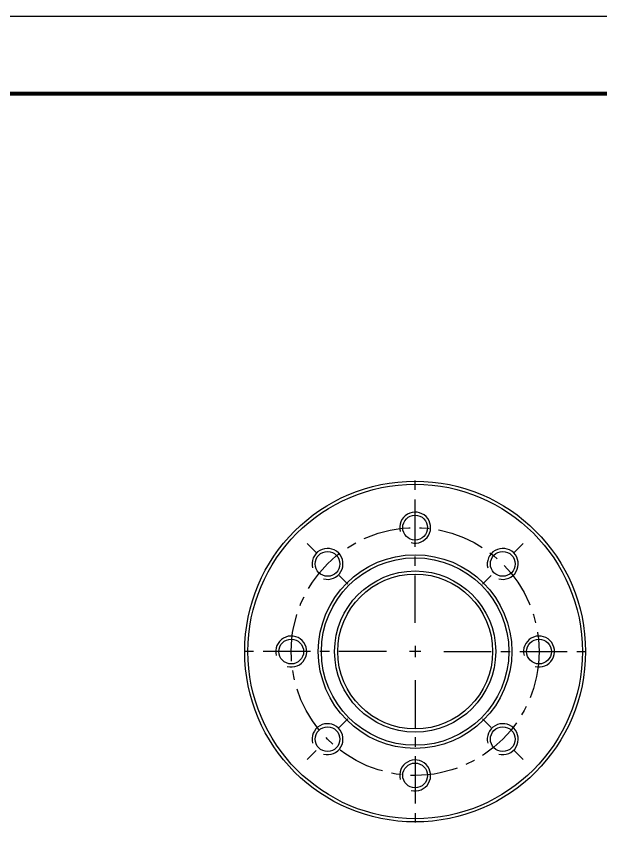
# Model space of a CAD drawing. Header units: millimetres. Extents: x 0 to 149, y 0 to 105.
# Drawn here: x 74.7 to 112.5, y 52.7 to 105 of the extents above; entities that cross this region are included whole.
import ezdxf

# ---------------------------------------------------------------- set-up
doc = ezdxf.new("R2010")
doc.units = ezdxf.units.MM
doc.header["$LTSCALE"] = 8.1675
doc.linetypes.add('CENTER', pattern=[0.6, 0.375, -0.075, 0.075, -0.075])
doc.layers.get('0').update_dxf_attribs({"linetype": 'CONTINUOUS'})
doc.layers.add('02___PRT_ALL_AXES', color=7, linetype='CONTINUOUS')
doc.layers.add('7_ALL_FEATURES', color=7, linetype='CONTINUOUS')

msp = doc.modelspace()

# ---------------------------------------------------------------- linework, layer by layer
at = {"color": 7, "linetype": 'Continuous'}
msp.add_line((0, 105), (148.5, 105), dxfattribs=at)
at = {"color": 7, "linetype": 'Continuous', "const_width": 0.25}
msp.add_lwpolyline([(143.5, 100), (5, 100)], dxfattribs=at)
at = {"color": 2, "linetype": 'Continuous'}
for centre in [(100.4943, 71.9858), (94.8374, 69.6426), (106.1511, 69.6426), (92.4943, 63.9858), (108.4943, 63.9858), (94.8374, 58.3289), (106.1511, 58.3289), (100.4943, 55.9858)]:
    msp.add_arc(centre, 1, 255, 195, dxfattribs=at)
at = {"layer": '02___PRT_ALL_AXES', "color": 7, "linetype": 'CENTER'}
for p, q in [((100.4943, 65.842), (100.4943, 75.2358)), ((93.5249, 70.9552), (94.095, 70.3851)), ((107.4637, 70.9552), (106.8936, 70.3851)), ((96.15, 68.3301), (95.5799, 68.9002)), ((104.8386, 68.3301), (105.4087, 68.9002)), ((98.638, 63.9858), (89.2443, 63.9858)), ((102.3505, 63.9858), (111.7443, 63.9858)), ((100.4943, 62.1295), (100.4943, 52.7358)), ((96.15, 59.6415), (95.5799, 59.0714)), ((104.8386, 59.6415), (105.4087, 59.0714)), ((93.5249, 57.0164), (94.095, 57.5865)), ((107.4637, 57.0164), (106.8936, 57.5865))]:
    msp.add_line(p, q, dxfattribs=at)
at = {"layer": '02___PRT_ALL_AXES', "color": 7, "linetype": 'Continuous'}
for p, q in [((100.4943, 64.357), (100.4943, 63.6145)), ((100.8655, 63.9858), (100.123, 63.9858))]:
    msp.add_line(p, q, dxfattribs=at)
for centre in [(100.4943, 71.9858), (94.8374, 69.6426), (106.1511, 69.6426), (92.4943, 63.9858), (108.4943, 63.9858), (94.8374, 58.3289), (106.1511, 58.3289), (100.4943, 55.9858)]:
    msp.add_circle(centre, 0.8, dxfattribs=at)
at = {"layer": '02___PRT_ALL_AXES', "color": 7, "linetype": 'CENTER'}
msp.add_circle((100.4943, 63.9858), 8, dxfattribs=at)
at = {"layer": '7_ALL_FEATURES', "color": 7, "linetype": 'Continuous'}
for radius in [11, 10.8, 6.25, 6.05, 5.2, 5]:
    msp.add_circle((100.4943, 63.9858), radius, dxfattribs=at)

doc.saveas('drawing.dxf')
